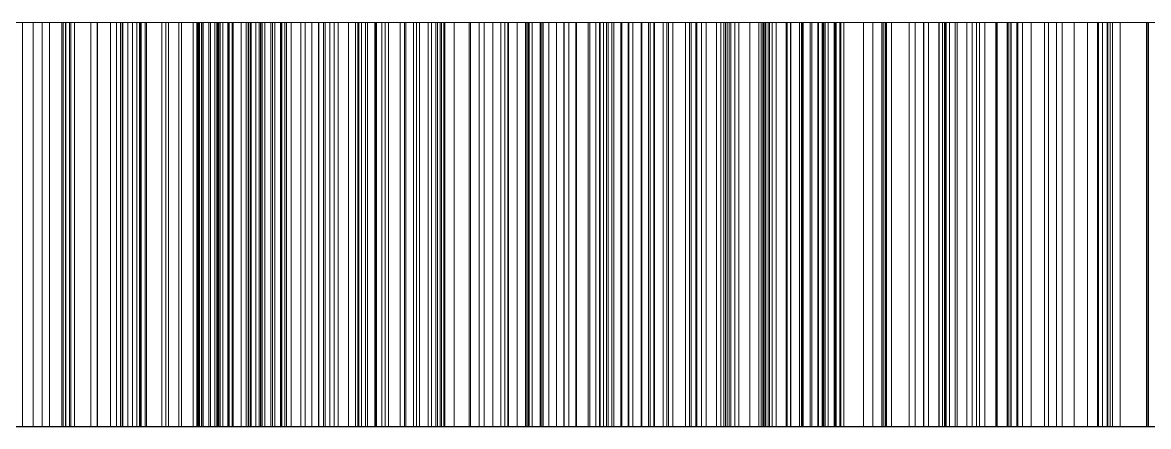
# Model space of a CAD drawing. Header units: millimetres. Extents: x 40 to 1360, y 134 to 546.
# Drawn here: x 325.004 to 325.562, y 195.85 to 196.05 of the extents above; entities that cross this region are included whole.
import ezdxf

# ---------------------------------------------------------------- set-up
doc = ezdxf.new("R2010")
doc.units = ezdxf.units.MM
doc.linetypes.add('WP_HIDDEN', pattern=[2.3, 1.5, -0.8])
doc.layers.add('HIDDEN', color=7, linetype='WP_HIDDEN', lineweight=13)
doc.layers.add('VISIBLE', color=7, linetype='CONTINUOUS', lineweight=25)

msp = doc.modelspace()

# ---------------------------------------------------------------- linework, layer by layer
at = {"layer": 'HIDDEN', "ltscale": 2}
for p, q in [((325.30073, 196.05), (324.24351, 196.05)), ((324.35953, 196.05), (325.7648, 196.05)), ((324.45234, 196.05), (325.30073, 196.05)), ((325.58204, 196.05), (324.62742, 196.05)), ((325.7648, 196.05), (324.72208, 196.05)), ((325.0825, 196.05), (324.80474, 196.05)), ((324.85177, 196.05), (325.10013, 196.05)), ((325.06045, 196.05), (324.85177, 196.05)), ((324.91234, 196.05), (325.24279, 196.05)), ((324.91234, 196.05), (325.59379, 196.05)), ((325.52477, 196.05), (324.91234, 196.05)), ((324.94107, 196.05), (325.02699, 196.05)), ((325.06262, 196.05), (324.9865, 196.05)), ((325.02529, 196.05), (324.98981, 196.05)), ((324.99074, 196.05), (325.02505, 196.05)), ((325.02325, 196.05), (324.99285, 196.05)), ((325.00908, 196.05), (324.99328, 196.05)), ((324.99449, 196.05), (325.0171, 196.05)), ((325.0252, 196.05), (324.99618, 196.05)), ((324.99835, 196.05), (325.01354, 196.05)), ((325.00379, 195.85), (325.00379, 196.05)), ((325.00379, 196.05), (325.04739, 196.05)), ((325.00379, 196.05), (325.02959, 196.05)), ((325.00908, 195.85), (325.00908, 196.05)), ((325.02387, 196.05), (325.00908, 196.05)), ((325.01354, 195.85), (325.01354, 196.05)), ((325.01354, 196.05), (325.02775, 196.05)), ((325.0171, 195.85), (325.0171, 196.05)), ((325.0171, 196.05), (325.04076, 196.05)), ((325.02325, 195.85), (325.02325, 196.05)), ((325.05605, 196.05), (325.02325, 196.05)), ((325.02387, 195.85), (325.02387, 196.05)), ((325.03763, 196.05), (325.02387, 196.05)), ((325.02505, 195.85), (325.02505, 196.05)), ((325.02505, 196.05), (325.0582, 196.05)), ((325.05355, 196.05), (325.0252, 196.05)), ((325.0252, 195.85), (325.0252, 196.05)), ((325.06174, 196.05), (325.02529, 196.05)), ((325.02529, 195.85), (325.02529, 196.05)), ((325.02699, 195.85), (325.02699, 196.05)), ((325.02699, 196.05), (325.13395, 196.05)), ((325.02775, 195.85), (325.02775, 196.05)), ((325.02775, 196.05), (325.04098, 196.05)), ((325.02959, 195.85), (325.02959, 196.05)), ((325.02959, 196.05), (325.05234, 196.05)), ((325.03763, 195.85), (325.03763, 196.05)), ((325.05038, 196.05), (325.03763, 196.05)), ((325.04076, 195.85), (325.04076, 196.05)), ((325.04076, 196.05), (325.06526, 196.05)), ((325.04098, 195.85), (325.04098, 196.05)), ((325.04098, 196.05), (325.05323, 196.05)), ((325.04739, 195.85), (325.04739, 196.05)), ((325.04739, 196.05), (325.09334, 196.05)), ((325.05038, 195.85), (325.05038, 196.05)), ((325.06211, 196.05), (325.05038, 196.05)), ((325.05234, 195.85), (325.05234, 196.05)), ((325.05234, 196.05), (325.07614, 196.05)), ((325.05323, 195.85), (325.05323, 196.05)), ((325.05323, 196.05), (325.0645, 196.05)), ((325.08122, 196.05), (325.05355, 196.05)), ((325.05355, 195.85), (325.05355, 196.05)), ((325.05605, 195.85), (325.05605, 196.05)), ((325.09122, 196.05), (325.05605, 196.05)), ((325.0582, 195.85), (325.0582, 196.05)), ((325.0582, 196.05), (325.09018, 196.05)), ((325.06045, 195.85), (325.06045, 196.05)), ((326.1318, 196.05), (325.06045, 196.05)), ((325.09914, 196.05), (325.06174, 196.05)), ((325.06174, 195.85), (325.06174, 196.05)), ((325.06211, 195.85), (325.06211, 196.05)), ((325.07281, 196.05), (325.06211, 196.05)), ((325.06262, 195.85), (325.06262, 196.05)), ((325.13171, 196.05), (325.06262, 196.05)), ((325.0645, 195.85), (325.0645, 196.05)), ((325.0645, 196.05), (325.0748, 196.05)), ((325.06526, 195.85), (325.06526, 196.05)), ((325.06526, 196.05), (325.09061, 196.05)), ((325.07281, 195.85), (325.07281, 196.05)), ((325.0825, 196.05), (325.07281, 196.05)), ((325.0748, 195.85), (325.0748, 196.05)), ((325.0748, 196.05), (325.09244, 196.05)), ((325.07614, 195.85), (325.07614, 196.05)), ((325.07614, 196.05), (325.10098, 196.05)), ((325.10821, 196.05), (325.08122, 196.05)), ((325.08122, 195.85), (325.08122, 196.05)), ((325.0825, 195.85), (325.0825, 196.05)), ((325.09117, 196.05), (325.0825, 196.05)), ((325.0825, 195.85), (325.0825, 196.05)), ((325.09149, 196.05), (325.0825, 196.05)), ((325.09032, 196.05), (325.08838, 196.05)), ((325.08838, 196.05), (325.09051, 196.05)), ((325.08838, 195.85), (325.08838, 196.05)), ((325.09018, 195.85), (325.09018, 196.05)), ((325.09018, 196.05), (325.12099, 196.05)), ((325.09614, 196.05), (325.09032, 196.05)), ((325.09032, 195.85), (325.09032, 196.05)), ((325.09051, 196.05), (325.09318, 196.05)), ((325.09051, 195.85), (325.09051, 196.05)), ((325.09061, 195.85), (325.09061, 196.05)), ((325.09061, 196.05), (325.1168, 196.05)), ((325.09117, 195.85), (325.09117, 196.05)), ((325.10544, 196.05), (325.09117, 196.05)), ((325.09122, 195.85), (325.09122, 196.05)), ((325.12879, 196.05), (325.09122, 196.05)), ((325.09149, 195.85), (325.09149, 196.05)), ((325.10303, 196.05), (325.09149, 196.05)), ((325.09244, 195.85), (325.09244, 196.05)), ((325.09244, 196.05), (325.10616, 196.05)), ((325.09318, 196.05), (325.09692, 196.05)), ((325.09318, 195.85), (325.09318, 196.05)), ((325.09334, 195.85), (325.09334, 196.05)), ((325.09334, 196.05), (325.13688, 196.05)), ((325.1005, 196.05), (325.09614, 196.05)), ((325.09614, 195.85), (325.09614, 196.05)), ((325.09692, 196.05), (325.10172, 196.05)), ((325.09692, 195.85), (325.09692, 196.05)), ((325.13689, 196.05), (325.09914, 196.05)), ((325.09914, 195.85), (325.09914, 196.05)), ((325.10013, 195.85), (325.10013, 196.05)), ((325.10013, 196.05), (325.11552, 196.05)), ((325.10584, 196.05), (325.1005, 196.05)), ((325.1005, 195.85), (325.1005, 196.05)), ((325.10098, 195.85), (325.10098, 196.05)), ((325.10098, 196.05), (325.12686, 196.05)), ((325.10172, 196.05), (325.1076, 196.05)), ((325.10172, 195.85), (325.10172, 196.05)), ((325.10303, 195.85), (325.10303, 196.05)), ((325.11711, 196.05), (325.10303, 196.05)), ((325.10544, 195.85), (325.10544, 196.05)), ((325.11564, 196.05), (325.10544, 196.05)), ((325.11215, 196.05), (325.10584, 196.05)), ((325.10584, 195.85), (325.10584, 196.05)), ((325.10616, 195.85), (325.10616, 196.05)), ((325.10616, 196.05), (325.11596, 196.05)), ((325.1076, 196.05), (325.11454, 196.05)), ((325.1076, 195.85), (325.1076, 196.05)), ((325.13452, 196.05), (325.10821, 196.05)), ((325.10821, 195.85), (325.10821, 196.05)), ((325.11942, 196.05), (325.11215, 196.05)), ((325.11215, 195.85), (325.11215, 196.05)), ((325.11454, 196.05), (325.12255, 196.05)), ((325.11454, 195.85), (325.11454, 196.05)), ((325.11552, 195.85), (325.11552, 196.05)), ((325.11552, 196.05), (325.13228, 196.05)), ((325.11564, 195.85), (325.11564, 196.05)), ((325.12176, 196.05), (325.11564, 196.05)), ((325.11596, 195.85), (325.11596, 196.05)), ((325.11596, 196.05), (325.12184, 196.05)), ((325.1168, 195.85), (325.1168, 196.05)), ((325.1168, 196.05), (325.14384, 196.05)), ((325.11711, 195.85), (325.11711, 196.05)), ((325.13375, 196.05), (325.11711, 196.05)), ((325.12767, 196.05), (325.11942, 196.05)), ((325.11942, 195.85), (325.11942, 196.05)), ((325.12099, 195.85), (325.12099, 196.05)), ((325.12099, 196.05), (325.15063, 196.05)), ((325.12176, 195.85), (325.12176, 196.05)), ((325.1238, 196.05), (325.12176, 196.05)), ((325.12184, 195.85), (325.12184, 196.05)), ((325.12184, 196.05), (325.1238, 196.05)), ((325.12255, 196.05), (325.13162, 196.05)), ((325.12255, 195.85), (325.12255, 196.05)), ((325.1238, 195.85), (325.1238, 196.05)), ((325.12686, 195.85), (325.12686, 196.05)), ((325.12686, 196.05), (325.15379, 196.05)), ((325.13689, 196.05), (325.12767, 196.05)), ((325.12767, 195.85), (325.12767, 196.05)), ((325.12879, 195.85), (325.12879, 196.05)), ((325.1688, 196.05), (325.12879, 196.05)), ((325.13162, 196.05), (325.14176, 196.05)), ((325.13162, 195.85), (325.13162, 196.05)), ((325.13171, 195.85), (325.13171, 196.05)), ((325.19377, 196.05), (325.13171, 196.05)), ((325.13228, 195.85), (325.13228, 196.05)), ((325.13228, 196.05), (325.15042, 196.05)), ((325.13375, 195.85), (325.13375, 196.05)), ((325.15294, 196.05), (325.13375, 196.05)), ((325.13395, 196.05), (325.26461, 196.05)), ((325.16014, 196.05), (325.13452, 196.05)), ((325.13452, 195.85), (325.13452, 196.05)), ((325.13688, 195.85), (325.13688, 196.05)), ((325.13688, 196.05), (325.17832, 196.05)), ((325.17365, 196.05), (325.13689, 196.05)), ((325.13689, 195.85), (325.13689, 196.05)), ((325.14707, 196.05), (325.13689, 196.05)), ((325.13689, 195.85), (325.13689, 196.05)), ((325.14176, 196.05), (325.15298, 196.05)), ((325.14176, 195.85), (325.14176, 196.05)), ((325.14384, 195.85), (325.14384, 196.05)), ((325.14384, 196.05), (325.17172, 196.05)), ((325.15823, 196.05), (325.14707, 196.05)), ((325.14707, 195.85), (325.14707, 196.05)), ((325.15042, 195.85), (325.15042, 196.05)), ((325.15042, 196.05), (325.16994, 196.05)), ((325.15063, 195.85), (325.15063, 196.05)), ((325.15063, 196.05), (325.17911, 196.05)), ((325.15294, 195.85), (325.15294, 196.05)), ((325.17467, 196.05), (325.15294, 196.05)), ((325.15298, 196.05), (325.16526, 196.05)), ((325.15298, 195.85), (325.15298, 196.05)), ((325.15379, 195.85), (325.15379, 196.05)), ((325.15379, 196.05), (325.18177, 196.05)), ((325.15598, 195.85), (325.15598, 196.05)), ((325.15598, 196.05), (325.27208, 196.05)), ((325.20477, 196.05), (325.15598, 196.05)), ((325.17036, 196.05), (325.15823, 196.05)), ((325.15823, 195.85), (325.15823, 196.05)), ((325.18509, 196.05), (325.16014, 196.05)), ((325.16014, 195.85), (325.16014, 196.05)), ((325.16526, 196.05), (325.1786, 196.05)), ((325.16526, 195.85), (325.16526, 196.05)), ((325.1688, 195.85), (325.1688, 196.05)), ((325.21132, 196.05), (325.1688, 196.05)), ((325.16994, 195.85), (325.16994, 196.05)), ((325.16994, 196.05), (325.19084, 196.05)), ((325.18345, 196.05), (325.17036, 196.05)), ((325.17036, 195.85), (325.17036, 196.05)), ((325.17172, 195.85), (325.17172, 196.05)), ((325.17172, 196.05), (325.20044, 196.05)), ((325.20941, 196.05), (325.17365, 196.05)), ((325.17365, 195.85), (325.17365, 196.05)), ((325.17467, 195.85), (325.17467, 196.05)), ((325.19895, 196.05), (325.17467, 196.05)), ((325.17832, 195.85), (325.17832, 196.05)), ((325.17832, 196.05), (325.21764, 196.05)), ((325.1786, 196.05), (325.19302, 196.05)), ((325.1786, 195.85), (325.1786, 196.05)), ((325.17911, 195.85), (325.17911, 196.05)), ((325.17911, 196.05), (325.20642, 196.05)), ((325.18177, 195.85), (325.18177, 196.05)), ((325.18177, 196.05), (325.21078, 196.05)), ((325.19752, 196.05), (325.18345, 196.05)), ((325.18345, 195.85), (325.18345, 196.05)), ((325.20936, 196.05), (325.18509, 196.05)), ((325.18509, 195.85), (325.18509, 196.05)), ((325.19084, 195.85), (325.19084, 196.05)), ((325.19084, 196.05), (325.21311, 196.05)), ((325.19302, 196.05), (325.2085, 196.05)), ((325.19302, 195.85), (325.19302, 196.05)), ((325.19377, 195.85), (325.19377, 196.05)), ((325.24881, 196.05), (325.19377, 196.05)), ((325.21256, 196.05), (325.19752, 196.05)), ((325.19752, 195.85), (325.19752, 196.05)), ((325.19895, 195.85), (325.19895, 196.05)), ((325.22578, 196.05), (325.19895, 196.05)), ((325.20044, 195.85), (325.20044, 196.05)), ((325.20044, 196.05), (325.23001, 196.05)), ((325.20477, 195.85), (325.20477, 196.05)), ((325.25417, 196.05), (325.20477, 196.05)), ((325.20642, 195.85), (325.20642, 196.05)), ((325.20642, 196.05), (325.23256, 196.05)), ((325.2085, 196.05), (325.22505, 196.05)), ((325.2085, 195.85), (325.2085, 196.05)), ((325.23254, 196.05), (325.20936, 196.05)), ((325.20936, 195.85), (325.20936, 196.05)), ((325.24417, 196.05), (325.20941, 196.05)), ((325.20941, 195.85), (325.20941, 196.05)), ((325.21078, 195.85), (325.21078, 196.05)), ((325.21078, 196.05), (325.24085, 196.05)), ((325.21132, 195.85), (325.21132, 196.05)), ((325.25634, 196.05), (325.21132, 196.05)), ((325.24451, 196.05), (325.21256, 196.05)), ((325.21256, 195.85), (325.21256, 196.05)), ((325.21311, 195.85), (325.21311, 196.05)), ((325.21311, 196.05), (325.23676, 196.05)), ((325.21764, 195.85), (325.21764, 196.05)), ((325.21764, 196.05), (325.25486, 196.05)), ((325.22505, 196.05), (325.25339, 196.05)), ((325.22505, 195.85), (325.22505, 196.05)), ((325.22578, 195.85), (325.22578, 196.05)), ((325.25461, 196.05), (325.22578, 196.05)), ((325.23001, 195.85), (325.23001, 196.05)), ((325.23001, 196.05), (325.26042, 196.05)), ((325.25423, 196.05), (325.23254, 196.05)), ((325.23254, 195.85), (325.23254, 196.05)), ((325.23256, 195.85), (325.23256, 196.05)), ((325.23256, 196.05), (325.25294, 196.05)), ((325.23676, 195.85), (325.23676, 196.05)), ((325.23676, 196.05), (325.26179, 196.05)), ((325.24085, 195.85), (325.24085, 196.05)), ((325.24085, 196.05), (325.27196, 196.05)), ((325.24279, 195.85), (325.24279, 196.05)), ((325.24279, 196.05), (325.29401, 196.05)), ((325.27793, 196.05), (325.24417, 196.05)), ((325.24417, 195.85), (325.24417, 196.05)), ((325.26117, 196.05), (325.24451, 196.05)), ((325.24451, 195.85), (325.24451, 196.05)), ((325.24881, 195.85), (325.24881, 196.05)), ((325.29683, 196.05), (325.24881, 196.05)), ((325.25294, 195.85), (325.25294, 196.05)), ((325.25294, 196.05), (325.27199, 196.05)), ((325.25339, 196.05), (325.26841, 196.05)), ((325.25339, 195.85), (325.25339, 196.05)), ((325.25417, 195.85), (325.25417, 196.05)), ((325.30416, 196.05), (325.25417, 196.05)), ((325.27442, 196.05), (325.25423, 196.05)), ((325.25423, 195.85), (325.25423, 196.05)), ((325.25461, 195.85), (325.25461, 196.05)), ((325.28489, 196.05), (325.25461, 196.05)), ((325.25486, 195.85), (325.25486, 196.05)), ((325.25486, 196.05), (325.28997, 196.05)), ((325.25634, 195.85), (325.25634, 196.05)), ((325.30386, 196.05), (325.25634, 196.05)), ((325.26032, 195.85), (325.26032, 196.05)), ((325.26032, 196.05), (325.56159, 196.05)), ((325.26042, 195.85), (325.26042, 196.05)), ((325.26042, 196.05), (325.29168, 196.05)), ((325.27828, 196.05), (325.26117, 196.05)), ((325.26117, 195.85), (325.26117, 196.05)), ((325.26179, 195.85), (325.26179, 196.05)), ((325.26179, 196.05), (325.2879, 196.05)), ((325.26461, 195.85), (325.26461, 196.05)), ((325.26461, 196.05), (325.37523, 196.05)), ((325.26841, 196.05), (325.28402, 196.05)), ((325.26841, 195.85), (325.26841, 196.05)), ((325.27196, 195.85), (325.27196, 196.05)), ((325.27196, 196.05), (325.30411, 196.05)), ((325.27199, 195.85), (325.27199, 196.05)), ((325.27199, 196.05), (325.28974, 196.05)), ((325.27208, 195.85), (325.27208, 196.05)), ((325.27208, 196.05), (326.1318, 196.05)), ((325.29311, 196.05), (325.27442, 196.05)), ((325.27442, 195.85), (325.27442, 196.05)), ((325.3107, 196.05), (325.27793, 196.05)), ((325.27793, 195.85), (325.27793, 196.05)), ((325.29584, 196.05), (325.27828, 196.05)), ((325.27828, 195.85), (325.27828, 196.05)), ((325.28402, 196.05), (325.3002, 196.05)), ((325.28402, 195.85), (325.28402, 196.05)), ((325.28489, 195.85), (325.28489, 196.05)), ((325.31661, 196.05), (325.28489, 196.05)), ((325.2879, 195.85), (325.2879, 196.05)), ((325.2879, 196.05), (325.31479, 196.05)), ((325.28974, 195.85), (325.28974, 196.05)), ((325.28974, 196.05), (325.30616, 196.05)), ((325.28997, 195.85), (325.28997, 196.05)), ((325.28997, 196.05), (325.32298, 196.05)), ((325.29168, 195.85), (325.29168, 196.05)), ((325.29168, 196.05), (325.32377, 196.05)), ((325.31031, 196.05), (325.29311, 196.05)), ((325.29311, 195.85), (325.29311, 196.05)), ((325.29401, 195.85), (325.29401, 196.05)), ((325.29401, 196.05), (325.33751, 196.05)), ((325.31386, 196.05), (325.29584, 196.05)), ((325.29584, 195.85), (325.29584, 196.05)), ((325.29683, 195.85), (325.29683, 196.05)), ((325.33782, 196.05), (325.29683, 196.05)), ((325.3002, 196.05), (325.31695, 196.05)), ((325.3002, 195.85), (325.3002, 196.05)), ((325.30073, 195.85), (325.30073, 196.05)), ((325.30386, 195.85), (325.30386, 196.05)), ((325.35388, 196.05), (325.30386, 196.05)), ((325.30411, 195.85), (325.30411, 196.05)), ((325.30411, 196.05), (325.33731, 196.05)), ((325.30416, 195.85), (325.30416, 196.05)), ((325.35474, 196.05), (325.30416, 196.05)), ((325.30616, 195.85), (325.30616, 196.05)), ((325.30616, 196.05), (325.32128, 196.05)), ((325.32601, 196.05), (325.31031, 196.05)), ((325.31031, 195.85), (325.31031, 196.05)), ((325.34246, 196.05), (325.3107, 196.05)), ((325.3107, 195.85), (325.3107, 196.05)), ((325.33233, 196.05), (325.31386, 196.05)), ((325.31386, 195.85), (325.31386, 196.05)), ((325.31479, 195.85), (325.31479, 196.05)), ((325.31479, 196.05), (325.34246, 196.05)), ((325.31661, 195.85), (325.31661, 196.05)), ((325.34978, 196.05), (325.31661, 196.05)), ((325.31695, 196.05), (325.33427, 196.05)), ((325.31695, 195.85), (325.31695, 196.05)), ((325.32128, 195.85), (325.32128, 196.05)), ((325.32128, 196.05), (325.33508, 196.05)), ((325.32298, 195.85), (325.32298, 196.05)), ((325.32298, 196.05), (325.35387, 196.05)), ((325.32377, 195.85), (325.32377, 196.05)), ((325.32377, 196.05), (325.35672, 196.05)), ((325.34022, 196.05), (325.32601, 196.05)), ((325.32601, 195.85), (325.32601, 196.05)), ((325.35125, 196.05), (325.33233, 196.05)), ((325.33233, 195.85), (325.33233, 196.05)), ((325.33427, 196.05), (325.35217, 196.05)), ((325.33427, 195.85), (325.33427, 196.05)), ((325.33508, 195.85), (325.33508, 196.05)), ((325.33508, 196.05), (325.34756, 196.05)), ((325.33731, 195.85), (325.33731, 196.05)), ((325.33731, 196.05), (325.37155, 196.05)), ((325.33751, 195.85), (325.33751, 196.05)), ((325.33751, 196.05), (325.37331, 196.05)), ((325.33782, 195.85), (325.33782, 196.05)), ((325.37179, 196.05), (325.33782, 196.05)), ((325.35293, 196.05), (325.34022, 196.05)), ((325.34022, 195.85), (325.34022, 196.05)), ((325.37324, 196.05), (325.34246, 196.05)), ((325.34246, 195.85), (325.34246, 196.05)), ((325.34246, 195.85), (325.34246, 196.05)), ((325.34246, 196.05), (325.37091, 196.05)), ((325.34756, 195.85), (325.34756, 196.05)), ((325.34756, 196.05), (325.35873, 196.05)), ((325.34978, 195.85), (325.34978, 196.05)), ((325.3844, 196.05), (325.34978, 196.05)), ((325.37063, 196.05), (325.35125, 196.05)), ((325.35125, 195.85), (325.35125, 196.05)), ((325.35217, 196.05), (325.37064, 196.05)), ((325.35217, 195.85), (325.35217, 196.05)), ((325.36415, 196.05), (325.35293, 196.05)), ((325.35293, 195.85), (325.35293, 196.05)), ((325.35387, 195.85), (325.35387, 196.05)), ((325.35387, 196.05), (325.38266, 196.05)), ((325.35388, 195.85), (325.35388, 196.05)), ((325.40641, 196.05), (325.35388, 196.05)), ((325.35474, 195.85), (325.35474, 196.05)), ((325.40593, 196.05), (325.35474, 196.05)), ((325.35672, 195.85), (325.35672, 196.05)), ((325.35672, 196.05), (325.3905, 196.05)), ((325.35873, 195.85), (325.35873, 196.05)), ((325.35873, 196.05), (325.36859, 196.05)), ((325.37387, 196.05), (325.36415, 196.05)), ((325.36415, 195.85), (325.36415, 196.05)), ((325.36859, 195.85), (325.36859, 196.05)), ((325.36859, 196.05), (325.37713, 196.05)), ((325.36976, 195.85), (325.36976, 196.05)), ((325.36976, 196.05), (325.67083, 196.05)), ((325.39046, 196.05), (325.37063, 196.05)), ((325.37063, 195.85), (325.37063, 196.05)), ((325.37064, 196.05), (325.38969, 196.05)), ((325.37064, 195.85), (325.37064, 196.05)), ((325.37091, 195.85), (325.37091, 196.05)), ((325.37091, 196.05), (325.40014, 196.05)), ((325.37155, 195.85), (325.37155, 196.05)), ((325.37155, 196.05), (325.40684, 196.05)), ((325.37179, 195.85), (325.37179, 196.05)), ((325.40034, 196.05), (325.37179, 196.05)), ((325.37201, 195.85), (325.37201, 196.05)), ((325.37201, 196.05), (325.67328, 196.05)), ((325.40301, 196.05), (325.37324, 196.05)), ((325.37324, 195.85), (325.37324, 196.05)), ((325.37331, 195.85), (325.37331, 196.05)), ((325.37331, 196.05), (325.4014, 196.05)), ((325.3821, 196.05), (325.37387, 196.05)), ((325.37387, 195.85), (325.37387, 196.05)), ((325.37523, 195.85), (325.37523, 196.05)), ((325.37523, 196.05), (325.46582, 196.05)), ((325.37713, 195.85), (325.37713, 196.05)), ((325.37713, 196.05), (325.38436, 196.05)), ((325.38883, 196.05), (325.3821, 196.05)), ((325.3821, 195.85), (325.3821, 196.05)), ((325.38266, 195.85), (325.38266, 196.05)), ((325.38266, 196.05), (325.40867, 196.05)), ((325.38436, 195.85), (325.38436, 196.05)), ((325.38436, 196.05), (325.39028, 196.05)), ((325.3844, 195.85), (325.3844, 196.05)), ((325.42046, 196.05), (325.3844, 196.05)), ((325.39406, 196.05), (325.38883, 196.05)), ((325.38883, 195.85), (325.38883, 196.05)), ((325.38969, 196.05), (325.40931, 196.05)), ((325.38969, 195.85), (325.38969, 196.05)), ((325.39028, 195.85), (325.39028, 196.05)), ((325.39028, 196.05), (325.39488, 196.05)), ((325.41075, 196.05), (325.39046, 196.05)), ((325.39046, 195.85), (325.39046, 196.05)), ((325.3905, 195.85), (325.3905, 196.05)), ((325.3905, 196.05), (325.42513, 196.05)), ((325.3978, 196.05), (325.39406, 196.05)), ((325.39406, 195.85), (325.39406, 196.05)), ((325.39488, 195.85), (325.39488, 196.05)), ((325.39488, 196.05), (325.39816, 196.05)), ((325.40004, 196.05), (325.3978, 196.05)), ((325.3978, 195.85), (325.3978, 196.05)), ((325.39816, 195.85), (325.39816, 196.05)), ((325.39816, 196.05), (325.40013, 196.05)), ((325.40079, 196.05), (325.40004, 196.05)), ((325.40004, 195.85), (325.40004, 196.05)), ((325.40013, 195.85), (325.40013, 196.05)), ((325.40013, 196.05), (325.40079, 196.05)), ((325.40014, 195.85), (325.40014, 196.05)), ((325.40014, 196.05), (325.43015, 196.05)), ((325.40034, 195.85), (325.40034, 196.05)), ((325.42508, 196.05), (325.40034, 196.05)), ((325.40079, 195.85), (325.40079, 196.05)), ((325.4014, 195.85), (325.4014, 196.05)), ((325.4014, 196.05), (325.43431, 196.05)), ((325.43179, 196.05), (325.40301, 196.05)), ((325.40301, 195.85), (325.40301, 196.05)), ((325.40593, 195.85), (325.40593, 196.05)), ((325.45771, 196.05), (325.40593, 196.05)), ((325.40641, 195.85), (325.40641, 196.05)), ((325.46144, 196.05), (325.40641, 196.05)), ((325.40684, 195.85), (325.40684, 196.05)), ((325.40684, 196.05), (325.44317, 196.05)), ((325.40867, 195.85), (325.40867, 196.05)), ((325.40867, 196.05), (325.4312, 196.05)), ((325.40931, 196.05), (325.42951, 196.05)), ((325.40931, 195.85), (325.40931, 196.05)), ((325.43148, 196.05), (325.41075, 196.05)), ((325.41075, 195.85), (325.41075, 196.05)), ((325.42046, 195.85), (325.42046, 196.05)), ((325.45797, 196.05), (325.42046, 196.05)), ((325.42508, 195.85), (325.42508, 196.05)), ((325.44602, 196.05), (325.42508, 196.05)), ((325.42513, 195.85), (325.42513, 196.05)), ((325.42513, 196.05), (325.46061, 196.05)), ((325.42951, 196.05), (325.45028, 196.05)), ((325.42951, 195.85), (325.42951, 196.05)), ((325.43015, 195.85), (325.43015, 196.05)), ((325.43015, 196.05), (325.46094, 196.05)), ((325.4312, 195.85), (325.4312, 196.05)), ((325.4312, 196.05), (325.45027, 196.05)), ((325.45268, 196.05), (325.43148, 196.05)), ((325.43148, 195.85), (325.43148, 196.05)), ((325.45957, 196.05), (325.43179, 196.05)), ((325.43179, 195.85), (325.43179, 196.05)), ((325.43431, 195.85), (325.43431, 196.05)), ((325.43431, 196.05), (325.46694, 196.05)), ((325.44317, 195.85), (325.44317, 196.05)), ((325.44317, 196.05), (325.48055, 196.05)), ((325.44602, 195.85), (325.44602, 196.05)), ((325.46315, 196.05), (325.44602, 196.05)), ((325.45027, 195.85), (325.45027, 196.05)), ((325.45027, 196.05), (325.46587, 196.05)), ((325.45028, 196.05), (325.47162, 196.05)), ((325.45028, 195.85), (325.45028, 196.05)), ((325.47432, 196.05), (325.45268, 196.05)), ((325.45268, 195.85), (325.45268, 196.05)), ((325.45771, 195.85), (325.45771, 196.05)), ((325.51008, 196.05), (325.45771, 196.05)), ((325.45797, 195.85), (325.45797, 196.05)), ((325.49693, 196.05), (325.45797, 196.05)), ((325.48635, 196.05), (325.45957, 196.05)), ((325.45957, 195.85), (325.45957, 196.05)), ((325.46061, 195.85), (325.46061, 196.05)), ((325.46061, 196.05), (325.49693, 196.05)), ((325.46094, 195.85), (325.46094, 196.05)), ((325.46094, 196.05), (325.49252, 196.05)), ((325.46144, 195.85), (325.46144, 196.05)), ((325.51897, 196.05), (325.46144, 196.05)), ((325.46315, 195.85), (325.46315, 196.05)), ((325.47647, 196.05), (325.46315, 196.05)), ((325.46582, 195.85), (325.46582, 196.05)), ((325.46582, 196.05), (325.50361, 196.05)), ((325.46587, 195.85), (325.46587, 196.05)), ((325.46587, 196.05), (325.478, 196.05)), ((325.46694, 195.85), (325.46694, 196.05)), ((325.46694, 196.05), (325.4993, 196.05)), ((325.47162, 196.05), (325.49354, 196.05)), ((325.47162, 195.85), (325.47162, 196.05)), ((325.49642, 196.05), (325.47432, 196.05)), ((325.47432, 195.85), (325.47432, 196.05)), ((325.47647, 195.85), (325.47647, 196.05)), ((325.48599, 196.05), (325.47647, 196.05)), ((325.478, 195.85), (325.478, 196.05)), ((325.478, 196.05), (325.48667, 196.05)), ((325.48055, 195.85), (325.48055, 196.05)), ((325.48055, 196.05), (325.51897, 196.05)), ((325.48599, 195.85), (325.48599, 196.05)), ((325.4917, 196.05), (325.48599, 196.05)), ((325.51214, 196.05), (325.48635, 196.05)), ((325.48635, 195.85), (325.48635, 196.05)), ((325.48667, 195.85), (325.48667, 196.05)), ((325.48667, 196.05), (325.49187, 196.05)), ((325.4917, 195.85), (325.4917, 196.05)), ((325.49361, 196.05), (325.4917, 196.05)), ((325.49187, 195.85), (325.49187, 196.05)), ((325.49187, 196.05), (325.49361, 196.05)), ((325.49252, 195.85), (325.49252, 196.05)), ((325.49252, 196.05), (325.54273, 196.05)), ((325.49354, 196.05), (325.51603, 196.05)), ((325.49354, 195.85), (325.49354, 196.05)), ((325.49361, 195.85), (325.49361, 196.05)), ((325.51897, 196.05), (325.49642, 196.05)), ((325.49642, 195.85), (325.49642, 196.05)), ((325.49693, 195.85), (325.49693, 196.05)), ((325.54377, 196.05), (325.49693, 196.05)), ((325.49693, 196.05), (325.54116, 196.05)), ((325.4993, 195.85), (325.4993, 196.05)), ((325.4993, 196.05), (325.53138, 196.05)), ((325.50361, 195.85), (325.50361, 196.05)), ((325.50361, 196.05), (325.53639, 196.05)), ((325.51008, 195.85), (325.51008, 196.05)), ((325.56306, 196.05), (325.51008, 196.05)), ((325.53693, 196.05), (325.51214, 196.05)), ((325.51214, 195.85), (325.51214, 196.05)), ((325.51603, 196.05), (325.53894, 196.05)), ((325.51603, 195.85), (325.51603, 196.05)), ((325.51897, 195.85), (325.51897, 196.05)), ((325.56166, 196.05), (325.51897, 196.05)), ((325.51897, 196.05), (325.57685, 196.05)), ((325.54152, 196.05), (325.51897, 196.05)), ((325.57227, 196.05), (325.52477, 196.05)), ((325.52477, 195.85), (325.52477, 196.05)), ((325.53138, 195.85), (325.53138, 196.05)), ((325.53138, 196.05), (325.54761, 196.05)), ((325.53639, 195.85), (325.53639, 196.05)), ((325.53639, 196.05), (325.56558, 196.05)), ((325.56072, 196.05), (325.53693, 196.05)), ((325.53693, 195.85), (325.53693, 196.05)), ((325.53894, 196.05), (325.56137, 196.05)), ((325.53894, 195.85), (325.53894, 196.05)), ((325.54116, 195.85), (325.54116, 196.05)), ((325.54116, 196.05), (325.58421, 196.05)), ((325.56362, 196.05), (325.54152, 196.05)), ((325.54152, 195.85), (325.54152, 196.05)), ((325.54273, 195.85), (325.54273, 196.05)), ((325.54273, 196.05), (325.59048, 196.05)), ((325.54377, 195.85), (325.54377, 196.05)), ((325.58878, 196.05), (325.54377, 196.05)), ((325.54761, 195.85), (325.54761, 196.05)), ((325.54761, 196.05), (325.56438, 196.05)), ((325.58352, 196.05), (325.56072, 196.05)), ((325.56072, 195.85), (325.56072, 196.05)), ((325.56137, 196.05), (325.58333, 196.05)), ((325.56137, 195.85), (325.56137, 196.05)), ((325.56159, 195.85), (325.56159, 196.05)), ((325.56166, 195.85), (325.56166, 196.05)), ((325.60301, 196.05), (325.56166, 196.05)), ((325.30073, 195.85), (324.24351, 195.85)), ((324.35953, 195.85), (325.7648, 195.85)), ((324.45234, 195.85), (325.30073, 195.85)), ((325.58204, 195.85), (324.62742, 195.85)), ((325.7648, 195.85), (324.72208, 195.85)), ((325.0825, 195.85), (324.80474, 195.85)), ((324.85177, 195.85), (325.10013, 195.85)), ((325.06045, 195.85), (324.85177, 195.85)), ((324.91234, 195.85), (325.24279, 195.85)), ((324.91234, 195.85), (325.59379, 195.85)), ((325.52477, 195.85), (324.91234, 195.85)), ((324.94107, 195.85), (325.02699, 195.85)), ((325.06262, 195.85), (324.9865, 195.85)), ((325.02529, 195.85), (324.98981, 195.85)), ((324.99074, 195.85), (325.02505, 195.85)), ((325.02325, 195.85), (324.99285, 195.85)), ((325.00908, 195.85), (324.99328, 195.85)), ((324.99449, 195.85), (325.0171, 195.85)), ((325.0252, 195.85), (324.99618, 195.85)), ((324.99835, 195.85), (325.01354, 195.85)), ((325.00379, 195.85), (325.04739, 195.85)), ((325.00379, 195.85), (325.02959, 195.85)), ((325.02387, 195.85), (325.00908, 195.85)), ((325.01354, 195.85), (325.02775, 195.85)), ((325.0171, 195.85), (325.04076, 195.85)), ((325.05605, 195.85), (325.02325, 195.85)), ((325.03763, 195.85), (325.02387, 195.85)), ((325.02505, 195.85), (325.0582, 195.85)), ((325.05355, 195.85), (325.0252, 195.85)), ((325.06174, 195.85), (325.02529, 195.85)), ((325.02699, 195.85), (325.13395, 195.85)), ((325.02775, 195.85), (325.04098, 195.85)), ((325.02959, 195.85), (325.05234, 195.85)), ((325.05038, 195.85), (325.03763, 195.85)), ((325.04076, 195.85), (325.06526, 195.85)), ((325.04098, 195.85), (325.05323, 195.85)), ((325.04739, 195.85), (325.09334, 195.85)), ((325.06211, 195.85), (325.05038, 195.85)), ((325.05234, 195.85), (325.07614, 195.85)), ((325.05323, 195.85), (325.0645, 195.85)), ((325.08122, 195.85), (325.05355, 195.85)), ((325.09122, 195.85), (325.05605, 195.85)), ((325.0582, 195.85), (325.09018, 195.85)), ((326.1318, 195.85), (325.06045, 195.85)), ((325.09914, 195.85), (325.06174, 195.85)), ((325.07281, 195.85), (325.06211, 195.85)), ((325.13171, 195.85), (325.06262, 195.85)), ((325.0645, 195.85), (325.0748, 195.85)), ((325.06526, 195.85), (325.09061, 195.85)), ((325.0825, 195.85), (325.07281, 195.85)), ((325.0748, 195.85), (325.09244, 195.85)), ((325.07614, 195.85), (325.10098, 195.85)), ((325.10821, 195.85), (325.08122, 195.85)), ((325.09117, 195.85), (325.0825, 195.85)), ((325.09149, 195.85), (325.0825, 195.85)), ((325.09032, 195.85), (325.08838, 195.85)), ((325.08838, 195.85), (325.09051, 195.85)), ((325.09018, 195.85), (325.12099, 195.85)), ((325.09614, 195.85), (325.09032, 195.85)), ((325.09051, 195.85), (325.09318, 195.85)), ((325.09061, 195.85), (325.1168, 195.85)), ((325.10544, 195.85), (325.09117, 195.85)), ((325.12879, 195.85), (325.09122, 195.85)), ((325.10303, 195.85), (325.09149, 195.85)), ((325.09244, 195.85), (325.10616, 195.85)), ((325.09318, 195.85), (325.09692, 195.85)), ((325.09334, 195.85), (325.13688, 195.85)), ((325.1005, 195.85), (325.09614, 195.85)), ((325.09692, 195.85), (325.10172, 195.85)), ((325.13689, 195.85), (325.09914, 195.85)), ((325.10013, 195.85), (325.11552, 195.85)), ((325.10584, 195.85), (325.1005, 195.85)), ((325.10098, 195.85), (325.12686, 195.85)), ((325.10172, 195.85), (325.1076, 195.85)), ((325.11711, 195.85), (325.10303, 195.85)), ((325.11564, 195.85), (325.10544, 195.85)), ((325.11215, 195.85), (325.10584, 195.85)), ((325.10616, 195.85), (325.11596, 195.85)), ((325.1076, 195.85), (325.11454, 195.85)), ((325.13452, 195.85), (325.10821, 195.85)), ((325.11942, 195.85), (325.11215, 195.85)), ((325.11454, 195.85), (325.12255, 195.85)), ((325.11552, 195.85), (325.13228, 195.85)), ((325.12176, 195.85), (325.11564, 195.85)), ((325.11596, 195.85), (325.12184, 195.85)), ((325.1168, 195.85), (325.14384, 195.85)), ((325.13375, 195.85), (325.11711, 195.85)), ((325.12767, 195.85), (325.11942, 195.85)), ((325.12099, 195.85), (325.15063, 195.85)), ((325.1238, 195.85), (325.12176, 195.85)), ((325.12184, 195.85), (325.1238, 195.85)), ((325.12255, 195.85), (325.13162, 195.85)), ((325.12686, 195.85), (325.15379, 195.85)), ((325.13689, 195.85), (325.12767, 195.85)), ((325.1688, 195.85), (325.12879, 195.85)), ((325.13162, 195.85), (325.14176, 195.85)), ((325.19377, 195.85), (325.13171, 195.85)), ((325.13228, 195.85), (325.15042, 195.85)), ((325.15294, 195.85), (325.13375, 195.85)), ((325.13395, 195.85), (325.26461, 195.85)), ((325.16014, 195.85), (325.13452, 195.85)), ((325.13688, 195.85), (325.17832, 195.85)), ((325.17365, 195.85), (325.13689, 195.85)), ((325.14707, 195.85), (325.13689, 195.85)), ((325.14176, 195.85), (325.15298, 195.85)), ((325.14384, 195.85), (325.17172, 195.85)), ((325.15823, 195.85), (325.14707, 195.85)), ((325.15042, 195.85), (325.16994, 195.85)), ((325.15063, 195.85), (325.17911, 195.85)), ((325.17467, 195.85), (325.15294, 195.85)), ((325.15298, 195.85), (325.16526, 195.85)), ((325.15379, 195.85), (325.18177, 195.85)), ((325.15598, 195.85), (325.27208, 195.85)), ((325.20477, 195.85), (325.15598, 195.85)), ((325.17036, 195.85), (325.15823, 195.85)), ((325.18509, 195.85), (325.16014, 195.85)), ((325.16526, 195.85), (325.1786, 195.85)), ((325.21132, 195.85), (325.1688, 195.85)), ((325.16994, 195.85), (325.19084, 195.85)), ((325.18345, 195.85), (325.17036, 195.85)), ((325.17172, 195.85), (325.20044, 195.85)), ((325.20941, 195.85), (325.17365, 195.85)), ((325.19895, 195.85), (325.17467, 195.85)), ((325.17832, 195.85), (325.21764, 195.85)), ((325.1786, 195.85), (325.19302, 195.85)), ((325.17911, 195.85), (325.20642, 195.85)), ((325.18177, 195.85), (325.21078, 195.85)), ((325.19752, 195.85), (325.18345, 195.85)), ((325.20936, 195.85), (325.18509, 195.85)), ((325.19084, 195.85), (325.21311, 195.85)), ((325.19302, 195.85), (325.2085, 195.85)), ((325.24881, 195.85), (325.19377, 195.85)), ((325.21256, 195.85), (325.19752, 195.85)), ((325.22578, 195.85), (325.19895, 195.85)), ((325.20044, 195.85), (325.23001, 195.85)), ((325.25417, 195.85), (325.20477, 195.85)), ((325.20642, 195.85), (325.23256, 195.85)), ((325.2085, 195.85), (325.22505, 195.85)), ((325.23254, 195.85), (325.20936, 195.85)), ((325.24417, 195.85), (325.20941, 195.85)), ((325.21078, 195.85), (325.24085, 195.85)), ((325.25634, 195.85), (325.21132, 195.85)), ((325.24451, 195.85), (325.21256, 195.85)), ((325.21311, 195.85), (325.23676, 195.85)), ((325.21764, 195.85), (325.25486, 195.85)), ((325.22505, 195.85), (325.25339, 195.85)), ((325.25461, 195.85), (325.22578, 195.85)), ((325.23001, 195.85), (325.26042, 195.85)), ((325.25423, 195.85), (325.23254, 195.85)), ((325.23256, 195.85), (325.25294, 195.85)), ((325.23676, 195.85), (325.26179, 195.85)), ((325.24085, 195.85), (325.27196, 195.85)), ((325.24279, 195.85), (325.29401, 195.85)), ((325.27793, 195.85), (325.24417, 195.85)), ((325.26117, 195.85), (325.24451, 195.85)), ((325.29683, 195.85), (325.24881, 195.85)), ((325.25294, 195.85), (325.27199, 195.85)), ((325.25339, 195.85), (325.26841, 195.85)), ((325.30416, 195.85), (325.25417, 195.85)), ((325.27442, 195.85), (325.25423, 195.85)), ((325.28489, 195.85), (325.25461, 195.85)), ((325.25486, 195.85), (325.28997, 195.85)), ((325.30386, 195.85), (325.25634, 195.85)), ((325.26032, 195.85), (325.56159, 195.85)), ((325.26042, 195.85), (325.29168, 195.85)), ((325.27828, 195.85), (325.26117, 195.85)), ((325.26179, 195.85), (325.2879, 195.85)), ((325.26461, 195.85), (325.37523, 195.85)), ((325.26841, 195.85), (325.28402, 195.85)), ((325.27196, 195.85), (325.30411, 195.85)), ((325.27199, 195.85), (325.28974, 195.85)), ((325.27208, 195.85), (326.1318, 195.85)), ((325.29311, 195.85), (325.27442, 195.85)), ((325.3107, 195.85), (325.27793, 195.85)), ((325.29584, 195.85), (325.27828, 195.85)), ((325.28402, 195.85), (325.3002, 195.85)), ((325.31661, 195.85), (325.28489, 195.85)), ((325.2879, 195.85), (325.31479, 195.85)), ((325.28974, 195.85), (325.30616, 195.85)), ((325.28997, 195.85), (325.32298, 195.85)), ((325.29168, 195.85), (325.32377, 195.85)), ((325.31031, 195.85), (325.29311, 195.85)), ((325.29401, 195.85), (325.33751, 195.85)), ((325.31386, 195.85), (325.29584, 195.85)), ((325.33782, 195.85), (325.29683, 195.85)), ((325.3002, 195.85), (325.31695, 195.85)), ((325.35388, 195.85), (325.30386, 195.85)), ((325.30411, 195.85), (325.33731, 195.85)), ((325.35474, 195.85), (325.30416, 195.85)), ((325.30616, 195.85), (325.32128, 195.85)), ((325.32601, 195.85), (325.31031, 195.85)), ((325.34246, 195.85), (325.3107, 195.85)), ((325.33233, 195.85), (325.31386, 195.85)), ((325.31479, 195.85), (325.34246, 195.85)), ((325.34978, 195.85), (325.31661, 195.85)), ((325.31695, 195.85), (325.33427, 195.85)), ((325.32128, 195.85), (325.33508, 195.85)), ((325.32298, 195.85), (325.35387, 195.85)), ((325.32377, 195.85), (325.35672, 195.85)), ((325.34022, 195.85), (325.32601, 195.85)), ((325.35125, 195.85), (325.33233, 195.85)), ((325.33427, 195.85), (325.35217, 195.85)), ((325.33508, 195.85), (325.34756, 195.85)), ((325.33731, 195.85), (325.37155, 195.85)), ((325.33751, 195.85), (325.37331, 195.85)), ((325.37179, 195.85), (325.33782, 195.85)), ((325.35293, 195.85), (325.34022, 195.85)), ((325.37324, 195.85), (325.34246, 195.85)), ((325.34246, 195.85), (325.37091, 195.85)), ((325.34756, 195.85), (325.35873, 195.85)), ((325.3844, 195.85), (325.34978, 195.85)), ((325.37063, 195.85), (325.35125, 195.85)), ((325.35217, 195.85), (325.37064, 195.85)), ((325.36415, 195.85), (325.35293, 195.85)), ((325.35387, 195.85), (325.38266, 195.85)), ((325.40641, 195.85), (325.35388, 195.85)), ((325.40593, 195.85), (325.35474, 195.85)), ((325.35672, 195.85), (325.3905, 195.85)), ((325.35873, 195.85), (325.36859, 195.85)), ((325.37387, 195.85), (325.36415, 195.85)), ((325.36859, 195.85), (325.37713, 195.85)), ((325.36976, 195.85), (325.67083, 195.85)), ((325.39046, 195.85), (325.37063, 195.85)), ((325.37064, 195.85), (325.38969, 195.85)), ((325.37091, 195.85), (325.40014, 195.85)), ((325.37155, 195.85), (325.40684, 195.85)), ((325.40034, 195.85), (325.37179, 195.85)), ((325.37201, 195.85), (325.67328, 195.85)), ((325.40301, 195.85), (325.37324, 195.85)), ((325.37331, 195.85), (325.4014, 195.85)), ((325.3821, 195.85), (325.37387, 195.85)), ((325.37523, 195.85), (325.46582, 195.85)), ((325.37713, 195.85), (325.38436, 195.85)), ((325.38883, 195.85), (325.3821, 195.85)), ((325.38266, 195.85), (325.40867, 195.85)), ((325.38436, 195.85), (325.39028, 195.85)), ((325.42046, 195.85), (325.3844, 195.85)), ((325.39406, 195.85), (325.38883, 195.85)), ((325.38969, 195.85), (325.40931, 195.85)), ((325.39028, 195.85), (325.39488, 195.85)), ((325.41075, 195.85), (325.39046, 195.85)), ((325.3905, 195.85), (325.42513, 195.85)), ((325.3978, 195.85), (325.39406, 195.85)), ((325.39488, 195.85), (325.39816, 195.85)), ((325.40004, 195.85), (325.3978, 195.85)), ((325.39816, 195.85), (325.40013, 195.85)), ((325.40079, 195.85), (325.40004, 195.85)), ((325.40013, 195.85), (325.40079, 195.85)), ((325.40014, 195.85), (325.43015, 195.85)), ((325.42508, 195.85), (325.40034, 195.85)), ((325.4014, 195.85), (325.43431, 195.85)), ((325.43179, 195.85), (325.40301, 195.85)), ((325.45771, 195.85), (325.40593, 195.85)), ((325.46144, 195.85), (325.40641, 195.85)), ((325.40684, 195.85), (325.44317, 195.85)), ((325.40867, 195.85), (325.4312, 195.85)), ((325.40931, 195.85), (325.42951, 195.85)), ((325.43148, 195.85), (325.41075, 195.85)), ((325.45797, 195.85), (325.42046, 195.85)), ((325.44602, 195.85), (325.42508, 195.85)), ((325.42513, 195.85), (325.46061, 195.85)), ((325.42951, 195.85), (325.45028, 195.85)), ((325.43015, 195.85), (325.46094, 195.85)), ((325.4312, 195.85), (325.45027, 195.85)), ((325.45268, 195.85), (325.43148, 195.85)), ((325.45957, 195.85), (325.43179, 195.85)), ((325.43431, 195.85), (325.46694, 195.85)), ((325.44317, 195.85), (325.48055, 195.85)), ((325.46315, 195.85), (325.44602, 195.85)), ((325.45027, 195.85), (325.46587, 195.85)), ((325.45028, 195.85), (325.47162, 195.85)), ((325.47432, 195.85), (325.45268, 195.85)), ((325.51008, 195.85), (325.45771, 195.85)), ((325.49693, 195.85), (325.45797, 195.85)), ((325.48635, 195.85), (325.45957, 195.85)), ((325.46061, 195.85), (325.49693, 195.85)), ((325.46094, 195.85), (325.49252, 195.85)), ((325.51897, 195.85), (325.46144, 195.85)), ((325.47647, 195.85), (325.46315, 195.85)), ((325.46582, 195.85), (325.50361, 195.85)), ((325.46587, 195.85), (325.478, 195.85)), ((325.46694, 195.85), (325.4993, 195.85)), ((325.47162, 195.85), (325.49354, 195.85)), ((325.49642, 195.85), (325.47432, 195.85)), ((325.48599, 195.85), (325.47647, 195.85)), ((325.478, 195.85), (325.48667, 195.85)), ((325.48055, 195.85), (325.51897, 195.85)), ((325.4917, 195.85), (325.48599, 195.85)), ((325.51214, 195.85), (325.48635, 195.85)), ((325.48667, 195.85), (325.49187, 195.85)), ((325.49361, 195.85), (325.4917, 195.85)), ((325.49187, 195.85), (325.49361, 195.85)), ((325.49252, 195.85), (325.54273, 195.85)), ((325.49354, 195.85), (325.51603, 195.85)), ((325.51897, 195.85), (325.49642, 195.85)), ((325.54377, 195.85), (325.49693, 195.85)), ((325.49693, 195.85), (325.54116, 195.85)), ((325.4993, 195.85), (325.53138, 195.85)), ((325.50361, 195.85), (325.53639, 195.85)), ((325.56306, 195.85), (325.51008, 195.85)), ((325.53693, 195.85), (325.51214, 195.85)), ((325.51603, 195.85), (325.53894, 195.85)), ((325.56166, 195.85), (325.51897, 195.85)), ((325.51897, 195.85), (325.57685, 195.85)), ((325.54152, 195.85), (325.51897, 195.85)), ((325.57227, 195.85), (325.52477, 195.85)), ((325.53138, 195.85), (325.54761, 195.85)), ((325.53639, 195.85), (325.56558, 195.85)), ((325.56072, 195.85), (325.53693, 195.85)), ((325.53894, 195.85), (325.56137, 195.85)), ((325.54116, 195.85), (325.58421, 195.85)), ((325.56362, 195.85), (325.54152, 195.85)), ((325.54273, 195.85), (325.59048, 195.85)), ((325.58878, 195.85), (325.54377, 195.85)), ((325.54761, 195.85), (325.56438, 195.85)), ((325.58352, 195.85), (325.56072, 195.85)), ((325.56137, 195.85), (325.58333, 195.85))]:
    msp.add_line(p, q, dxfattribs=at)
at = {"layer": 'VISIBLE'}
msp.add_line((299.5, 195.85), (344.5, 195.85), dxfattribs=at)

doc.saveas('drawing.dxf')
